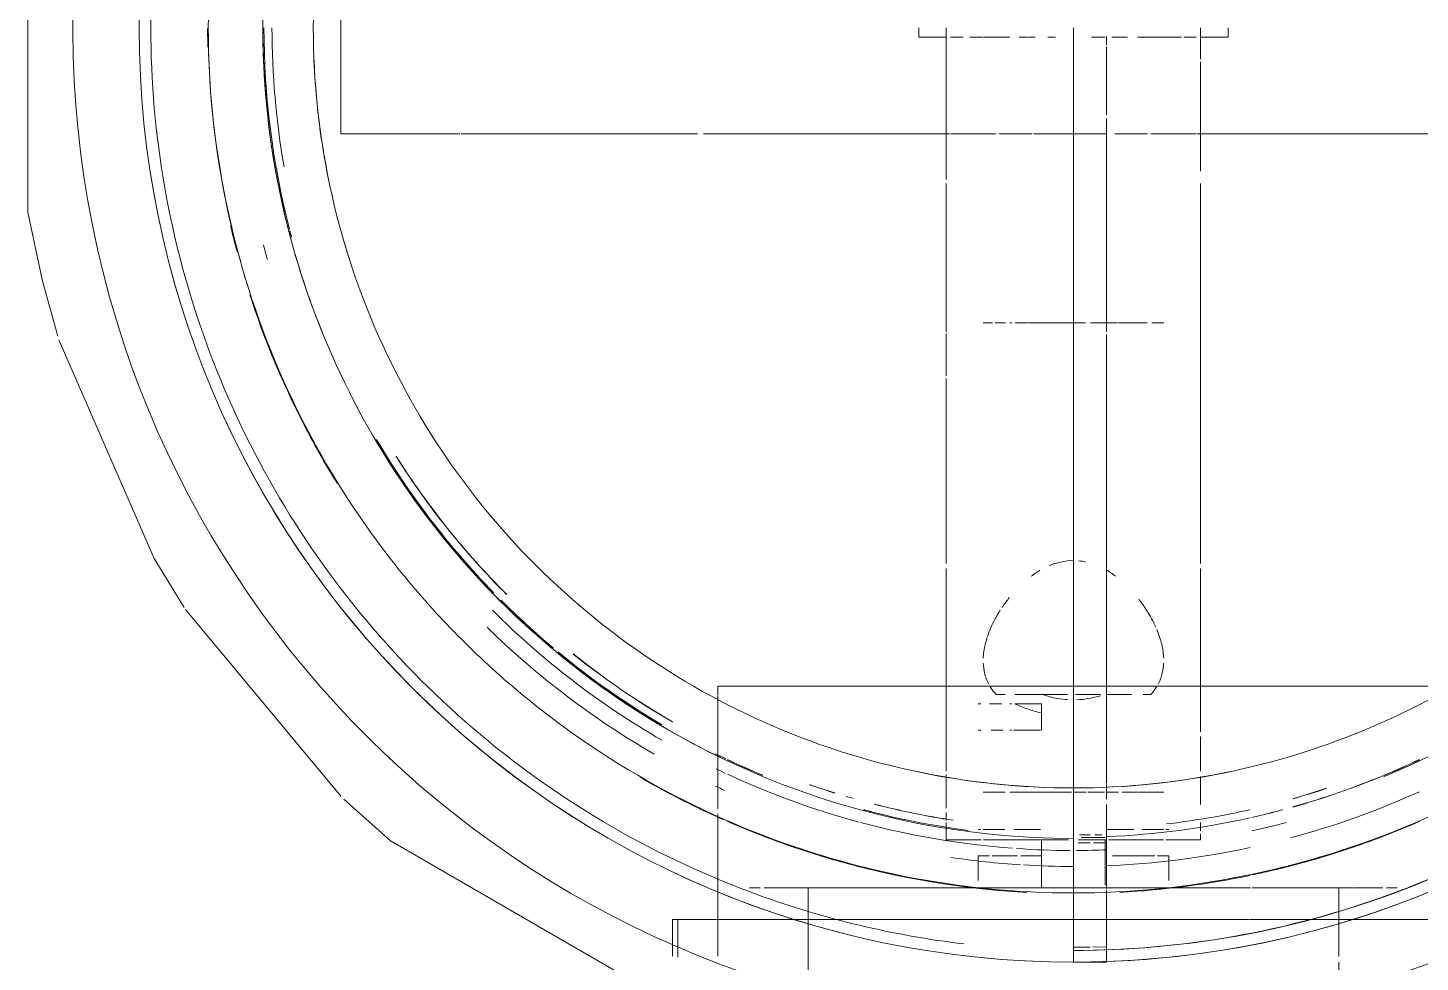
# Model space of a CAD drawing. Header units: metres. Extents: x 147 to 427, y -16 to 162.
# Drawn here: x 149.4442 to 149.5754, y 96.014 to 96.1019 of the extents above; entities that cross this region are included whole.
import ezdxf

# ---------------------------------------------------------------- set-up
doc = ezdxf.new("R2010")
doc.units = ezdxf.units.M
doc.layers.add('P-PIPE', color=7, linetype='Continuous', lineweight=5)
doc.layers.add('P-SANR-FIXT', color=7, linetype='Continuous', lineweight=5)

# ---------------------------------------------------------------- blocks, each defined once
blk = doc.blocks.new('Bomba Jacuzzi1 - 15B-T 1_1_2CV TRIF_220_380V _1 1_2CV_-V8-RESERVATÓRIOS TÉRREO')
at = {"layer": 'P-SANR-FIXT', "color": 254, "lineweight": 15, "true_color": 0xd3d3d3}
for p, q in [((-0.01737, 0.09848), (-0.02371, 0.09714)), ((-0.02374, 0.09713), (-0.02904, 0.09566)), ((-0.0294, 0.09555), (-0.05, 0.0866)), ((-0.05, 0.0866), (-0.05461, 0.08376)), ((-0.0548, 0.08363), (-0.07239, 0.06897)), ((-0.07264, 0.06871), (-0.0766, 0.06428)), ((-0.07661, 0.06427), (-0.09397, 0.0342)), ((-0.084, 0.03725), (-0.08753, 0.03725)), ((-0.084, 0.03775), (-0.08743, 0.03775)), ((-0.084, 0.01653), (-0.084, 0.03775)), ((-0.07947, 0.0335), (-0.084, 0.0335)), ((-0.088, 0), (-0.088, -0.00311)), ((-0.08635, -0.00311), (-0.088, -0.00311)), ((-0.088, -0.00311), (-0.088, -0.00311)), ((-0.084, -0.03775), (-0.084, -0.01668))]:
    blk.add_line(p, q, dxfattribs=at)
at = {"layer": 'P-SANR-FIXT', "color": 9, "lineweight": 15, "true_color": 0xc0c0c0}
blk.add_line((0.01736, 0.09848), (-0.01736, 0.09848), dxfattribs=at)
at = {"layer": 'P-SANR-FIXT', "color": 7, "lineweight": 15, "true_color": 0xefefef}
for p, q in [((0.01787, 0.069), (-0.01, 0.069)), ((-0.01, 0.06818), (-0.01, 0.05781)), ((-0.01, 0.05767), (-0.01, 0.05662)), ((-0.084, 0.03646), (-0.084, 0.03755)), ((-0.084, 0.0337), (-0.084, 0.03612)), ((-0.062, 0.02901), (-0.062, 0.0335)), ((-0.084, 0.03201), (-0.084, 0.03121)), ((-0.062, 0.02369), (-0.062, 0.02901)), ((-0.062, 0), (-0.062, 0.02369)), ((-0.084, 0.01644), (-0.084, 0.00982)), ((-0.084, 0.00968), (-0.084, 0)), ((-0.078, 0.00898), (-0.08031, 0.00898)), ((-0.078, 0.00898), (-0.078, 0.00871)), ((-0.078, 0.00868), (-0.078, 0.00792)), ((-0.081, 0.003), (-0.0786, 0.003)), ((-0.0869, 0), (-0.00001, 0)), ((-0.084, 0), (-0.084, -0.00314)), ((-0.084, -0.00314), (-0.084, 0)), ((-0.081, 0), (-0.081, -0.00311)), ((-0.081, 0), (-0.081, -0.00314)), ((-0.01, 0), (-0.01, -0.00319)), ((-0.08717, -0.00311), (-0.08657, -0.00311)), ((-0.084, -0.00311), (-0.08118, -0.00311)), ((-0.084, -0.00314), (-0.084, -0.00968)), ((-0.062, -0.00867), (-0.062, -0.00314)), ((-0.08031, -0.00898), (-0.078, -0.00898)), ((-0.078, -0.00792), (-0.078, -0.00868)), ((-0.078, -0.00871), (-0.078, -0.00898)), ((-0.078, -0.00871), (-0.078, -0.00898)), ((-0.062, -0.01675), (-0.062, -0.00867)), ((-0.084, -0.00982), (-0.084, -0.01644)), ((-0.062, -0.02369), (-0.062, -0.01675)), ((-0.062, -0.02901), (-0.062, -0.02369)), ((-0.062, -0.03236), (-0.062, -0.02901)), ((-0.084, -0.03121), (-0.084, -0.03201)), ((-0.062, -0.0335), (-0.062, -0.03236))]:
    blk.add_line(p, q, dxfattribs=at)
at = {"layer": 'P-SANR-FIXT', "color": 7, "lineweight": 15, "true_color": 0xf6f6f6}
for p, q in [((-0.01, 0.069), (-0.01, 0.06767)), ((-0.084, 0.03116), (-0.084, 0.032)), ((-0.084, 0.03071), (-0.084, 0.02988)), ((-0.084, 0.02988), (-0.084, 0.03071)), ((-0.084, 0.02926), (-0.084, 0.02698)), ((-0.084, 0.02698), (-0.084, 0.02926)), ((-0.084, 0.02634), (-0.084, 0.02507)), ((-0.084, 0.02507), (-0.084, 0.02634)), ((-0.0765, 0.01198), (-0.0765, 0.0087)), ((-0.07485, 0.01198), (-0.07591, 0.01198)), ((-0.0765, 0.00871), (-0.0765, 0.00898)), ((-0.0765, 0.00847), (-0.0765, 0.00758)), ((-0.078, 0.00767), (-0.078, 0.00664)), ((-0.078, 0.00664), (-0.078, 0.00527)), ((-0.0765, 0.00756), (-0.0765, 0.00048)), ((-0.078, 0.00497), (-0.078, 0.003)), ((-0.081, 0.003), (-0.0786, 0.003)), ((-0.078, 0.003), (-0.0771, 0.003)), ((-0.0765, 0.003), (-0.0771, 0.003)), ((-0.08659, 0), (-0.08658, -0.00156)), ((-0.08635, -0.00311), (-0.084, -0.00311)), ((-0.0786, -0.003), (-0.078, -0.003)), ((-0.07859, -0.00311), (-0.07708, -0.00311)), ((-0.078, -0.003), (-0.0771, -0.003)), ((-0.078, -0.00368), (-0.078, -0.00497)), ((-0.0765, -0.00332), (-0.0765, -0.00599)), ((-0.078, -0.00497), (-0.078, -0.00664)), ((-0.0765, -0.00599), (-0.0765, -0.00758)), ((-0.078, -0.00664), (-0.078, -0.00767)), ((-0.0765, -0.00758), (-0.0765, -0.00847)), ((-0.0765, -0.0087), (-0.0765, -0.01038)), ((-0.0765, -0.00898), (-0.0765, -0.00871)), ((-0.0765, -0.00898), (-0.0765, -0.00871)), ((-0.0765, -0.01038), (-0.0765, -0.01157)), ((-0.0765, -0.01157), (-0.0765, -0.01198)), ((-0.07564, -0.01198), (-0.07485, -0.01198)), ((-0.084, -0.02507), (-0.084, -0.02634)), ((-0.084, -0.02634), (-0.084, -0.02507)), ((-0.084, -0.02698), (-0.084, -0.02926)), ((-0.084, -0.02926), (-0.084, -0.02698)), ((-0.084, -0.02988), (-0.084, -0.03071)), ((-0.084, -0.03071), (-0.084, -0.02988)), ((-0.084, -0.032), (-0.084, -0.03116))]:
    blk.add_line(p, q, dxfattribs=at)
at = {"layer": 'P-SANR-FIXT', "color": 7, "lineweight": 15, "true_color": 0xf3f3f3}
for p, q in [((-0.01, 0.069), (-0.01, 0.06818)), ((-0.084, 0.03194), (-0.084, 0.03113)), ((-0.084, 0.03113), (-0.084, 0.03194)), ((-0.084, 0.03076), (-0.084, 0.02978)), ((-0.084, 0.02901), (-0.084, 0.02711)), ((-0.084, 0.02657), (-0.084, 0.02512)), ((-0.07591, 0.01198), (-0.0765, 0.01198)), ((-0.0765, 0.01198), (-0.0765, 0.01038)), ((-0.0765, 0.01038), (-0.0765, 0.0087)), ((-0.078, 0.00868), (-0.078, 0.00792)), ((-0.0765, 0.00847), (-0.0765, 0.00758)), ((-0.078, 0.00767), (-0.078, 0.00527)), ((-0.078, 0.00497), (-0.078, 0.003)), ((-0.0786, 0.003), (-0.078, 0.003)), ((-0.0771, 0.003), (-0.078, 0.003)), ((-0.084, 0), (-0.084, -0.00314)), ((-0.062, -0.00314), (-0.062, 0)), ((-0.08658, -0.00178), (-0.08657, -0.00311)), ((-0.08075, -0.003), (-0.0786, -0.003)), ((-0.08072, -0.00311), (-0.07859, -0.00311)), ((-0.078, -0.00368), (-0.078, -0.00767)), ((-0.0765, -0.00758), (-0.0765, -0.00847)), ((-0.078, -0.00792), (-0.078, -0.00868)), ((-0.0765, -0.0087), (-0.0765, -0.01038)), ((-0.0765, -0.01038), (-0.0765, -0.01198)), ((-0.0765, -0.01198), (-0.07591, -0.01198)), ((-0.084, -0.02512), (-0.084, -0.02657)), ((-0.084, -0.02711), (-0.084, -0.02901)), ((-0.084, -0.02978), (-0.084, -0.03076)), ((-0.084, -0.03113), (-0.084, -0.03194)), ((-0.084, -0.03194), (-0.084, -0.03113))]:
    blk.add_line(p, q, dxfattribs=at)
at = {"layer": 'P-SANR-FIXT', "color": 7, "lineweight": 15, "true_color": 0xf8f8f8}
for p, q in [((-0.01, 0.06745), (-0.01, 0.05781)), ((-0.01, 0.05737), (-0.01, 0.05549)), ((-0.084, 0.02988), (-0.084, 0.03074)), ((-0.084, 0.02693), (-0.084, 0.02925)), ((-0.084, 0.0251), (-0.084, 0.02638)), ((-0.0755, 0.00898), (-0.0755, 0.00871)), ((-0.0755, 0.00898), (-0.0755, 0.00871)), ((-0.0755, 0.0085), (-0.0755, 0.00825)), ((-0.0755, 0.0085), (-0.0755, 0.00825)), ((-0.0755, 0.00825), (-0.0755, 0.00752)), ((-0.0755, 0.00825), (-0.0755, 0.00647)), ((-0.0755, 0.00792), (-0.0755, 0.00664)), ((-0.0765, 0.00756), (-0.0765, 0.00669)), ((-0.0765, 0.00539), (-0.0765, 0.00755)), ((-0.0765, 0.00539), (-0.0765, 0.00755)), ((-0.0755, 0.00752), (-0.0755, 0.00647)), ((-0.0765, 0.00311), (-0.0765, 0.00497)), ((-0.0765, 0.00311), (-0.0765, 0.00497)), ((-0.0786, 0.003), (-0.078, 0.003)), ((-0.0771, 0.003), (-0.0765, 0.003)), ((-0.0765, 0.003), (-0.0765, 0.00048)), ((-0.08149, 0), (-0.084, 0)), ((-0.0765, -0.00048), (-0.0765, -0.0031)), ((-0.0786, -0.003), (-0.08075, -0.003)), ((-0.0771, -0.003), (-0.078, -0.003)), ((-0.0771, -0.003), (-0.0765, -0.003)), ((-0.0765, -0.00664), (-0.0765, -0.00332)), ((-0.0765, -0.00664), (-0.0765, -0.00332)), ((-0.0755, -0.00647), (-0.0755, -0.00752)), ((-0.0755, -0.00647), (-0.0755, -0.00752)), ((-0.0765, -0.00757), (-0.0765, -0.00664)), ((-0.0765, -0.00757), (-0.0765, -0.00664)), ((-0.0765, -0.00669), (-0.0765, -0.00758)), ((-0.0755, -0.00664), (-0.0755, -0.00792)), ((-0.0755, -0.00752), (-0.0755, -0.00825)), ((-0.0755, -0.00752), (-0.0755, -0.00825)), ((-0.0755, -0.00825), (-0.0755, -0.0085)), ((-0.0755, -0.00825), (-0.0755, -0.0085)), ((-0.0755, -0.00871), (-0.0755, -0.00898)), ((-0.084, -0.02638), (-0.084, -0.0251)), ((-0.084, -0.02925), (-0.084, -0.02693)), ((-0.084, -0.03074), (-0.084, -0.02988))]:
    blk.add_line(p, q, dxfattribs=at)
at = {"layer": 'P-SANR-FIXT', "color": 254, "lineweight": 15, "true_color": 0xe9e9e9}
for p, q in [((-0.01, 0.05662), (-0.01, 0.03542)), ((-0.084, 0.03725), (-0.084, 0.03676)), ((-0.084, 0.03676), (-0.084, 0.03725)), ((-0.084, 0.03598), (-0.084, 0.03376)), ((-0.084, 0.03376), (-0.084, 0.03598)), ((-0.01, 0.03483), (-0.01, 0.01161)), ((-0.084, 0.0335), (-0.08743, 0.0335)), ((-0.084, 0.0335), (-0.084, 0.03293)), ((-0.084, 0.03201), (-0.084, 0.02692)), ((-0.081, 0.0305), (-0.081, 0.0295)), ((-0.081, 0.0305), (-0.081, 0.0295)), ((-0.081, 0.02913), (-0.081, 0.02641)), ((-0.081, 0.02913), (-0.081, 0.02641)), ((-0.084, 0.02657), (-0.084, 0.02369)), ((-0.081, 0.02636), (-0.081, 0.02157)), ((-0.081, 0.02636), (-0.081, 0.02517)), ((-0.084, 0.02361), (-0.084, 0.01902)), ((-0.081, 0.02157), (-0.081, 0.01525)), ((-0.084, 0.01876), (-0.084, 0.01675)), ((-0.084, 0.01652), (-0.084, 0.00978)), ((-0.084, 0.00978), (-0.084, 0.01652)), ((-0.081, 0.01473), (-0.081, 0.00501)), ((-0.01, 0.01152), (-0.01, 0.0073)), ((-0.084, 0.00976), (-0.084, 0.00964)), ((-0.084, 0), (-0.084, 0.00976)), ((-0.084, 0.00964), (-0.084, 0)), ((-0.01, 0.00699), (-0.01, 0.00389)), ((-0.081, 0.00376), (-0.081, 0)), ((-0.01, 0.00373), (-0.01, 0)), ((-0.088, 0), (-0.088, -0.00002)), ((-0.0869, 0), (-0.088, 0)), ((-0.084, -0.00314), (-0.084, 0)), ((-0.062, -0.00314), (-0.062, 0)), ((-0.084, -0.00314), (-0.084, -0.00964)), ((-0.084, -0.00964), (-0.084, -0.00314)), ((-0.081, -0.00314), (-0.081, -0.00376)), ((-0.01, -0.00389), (-0.01, -0.00699)), ((-0.081, -0.00501), (-0.081, -0.01473)), ((-0.01, -0.0073), (-0.01, -0.01152)), ((-0.084, -0.00978), (-0.084, -0.01652)), ((-0.084, -0.01652), (-0.084, -0.00978)), ((-0.01, -0.01161), (-0.01, -0.02641)), ((-0.081, -0.01525), (-0.081, -0.01668)), ((-0.084, -0.01659), (-0.084, -0.01675)), ((-0.084, -0.01675), (-0.084, -0.01876)), ((-0.081, -0.01686), (-0.081, -0.02157)), ((-0.084, -0.01902), (-0.084, -0.02361)), ((-0.081, -0.02157), (-0.081, -0.02636)), ((-0.084, -0.02369), (-0.084, -0.02657)), ((-0.081, -0.02517), (-0.081, -0.02636)), ((-0.084, -0.02692), (-0.084, -0.03201)), ((-0.081, -0.02641), (-0.081, -0.02913)), ((-0.081, -0.02641), (-0.081, -0.02913)), ((-0.01, -0.02641), (-0.01, -0.03483)), ((-0.081, -0.0295), (-0.081, -0.0305)), ((-0.081, -0.0295), (-0.081, -0.0305))]:
    blk.add_line(p, q, dxfattribs=at)
at = {"layer": 'P-SANR-FIXT', "color": 7, "lineweight": 15, "true_color": 0xfafafa}
for p, q in [((-0.01, 0.05549), (-0.01, 0.05256)), ((-0.01, 0.05233), (-0.01, 0.03833)), ((-0.01, 0.03817), (-0.01, 0.03542)), ((-0.01, 0.03483), (-0.01, 0.02249)), ((-0.01, 0.0222), (-0.01, 0.01354)), ((-0.07392, 0.01198), (-0.07467, 0.01198)), ((-0.05094, 0.01198), (-0.062, 0.01198)), ((-0.03305, 0.01198), (-0.05047, 0.01198)), ((-0.02879, 0.01198), (-0.03278, 0.01198)), ((-0.01466, 0.01198), (-0.02865, 0.01198)), ((-0.01, 0.01198), (-0.01428, 0.01198)), ((-0.01, 0.01303), (-0.01, 0.01176)), ((-0.0765, 0.00669), (-0.0765, 0.00539)), ((-0.0755, 0.00757), (-0.0755, 0.00664)), ((-0.0765, 0.00501), (-0.0765, 0.0031)), ((-0.0765, 0.00102), (-0.0765, 0.003)), ((-0.0765, 0.00102), (-0.0765, 0.003)), ((-0.07899, 0), (-0.081, 0)), ((-0.07678, -0.00043), (-0.07678, -0.00158)), ((-0.0765, -0.00048), (-0.0765, -0.003)), ((-0.07678, -0.0019), (-0.07677, -0.003)), ((-0.078, -0.003), (-0.0786, -0.003)), ((-0.0765, -0.003), (-0.0771, -0.003)), ((-0.0765, -0.00332), (-0.0765, -0.00669)), ((-0.0755, -0.00664), (-0.0755, -0.00757)), ((-0.01, -0.01176), (-0.01, -0.01303)), ((-0.062, -0.01198), (-0.05094, -0.01198)), ((-0.05047, -0.01198), (-0.01466, -0.01198)), ((-0.01352, -0.01198), (-0.01, -0.01198)), ((-0.01, -0.01354), (-0.01, -0.0222)), ((-0.01, -0.02249), (-0.01, -0.02641)), ((-0.01, -0.02641), (-0.01, -0.03122)), ((-0.01, -0.03131), (-0.01, -0.03483))]:
    blk.add_line(p, q, dxfattribs=at)
at = {"layer": 'P-SANR-FIXT', "color": 254, "lineweight": 15, "true_color": 0xe0e0e0}
for p, q in [((-0.084, 0.03725), (-0.084, 0.03676)), ((-0.084, 0.03676), (-0.084, 0.03725)), ((-0.084, 0.03598), (-0.084, 0.03281)), ((-0.084, 0.03281), (-0.084, 0.03598)), ((-0.07405, 0.0335), (-0.07947, 0.0335)), ((-0.06296, 0.0335), (-0.07357, 0.0335)), ((-0.062, 0.0335), (-0.06288, 0.0335)), ((-0.062, 0), (-0.062, 0.0335)), ((-0.084, 0.03194), (-0.084, 0.02675)), ((-0.084, 0.02675), (-0.084, 0.03194)), ((-0.084, 0.02634), (-0.084, 0.0189)), ((-0.084, 0.0189), (-0.084, 0.02634)), ((-0.084, 0.01652), (-0.084, 0.01862)), ((-0.084, 0.01862), (-0.084, 0.01652)), ((-0.084, 0), (-0.084, 0.01653)), ((-0.081, 0.00501), (-0.081, 0.00376)), ((-0.088, 0), (-0.088, 0.00004)), ((-0.088, 0.00002), (-0.088, 0)), ((-0.088, 0), (-0.0869, 0)), ((-0.088, 0), (-0.088, 0)), ((-0.088, -0.00004), (-0.088, 0)), ((-0.088, -0.00311), (-0.08717, -0.00311)), ((-0.08118, -0.00311), (-0.08635, -0.00311)), ((-0.084, -0.01653), (-0.084, -0.00314)), ((-0.07316, -0.00311), (-0.08108, -0.00311)), ((-0.081, -0.00376), (-0.081, -0.00501)), ((-0.07127, -0.00311), (-0.07265, -0.00311)), ((-0.02888, -0.00311), (-0.07119, -0.00311)), ((-0.062, -0.0335), (-0.062, -0.00314)), ((-0.00854, -0.00311), (-0.02865, -0.00311)), ((-0.0018, -0.00311), (-0.00821, -0.00311)), ((-0.00078, -0.00311), (-0.00164, -0.00311)), ((-0.084, -0.01667), (-0.084, -0.01863)), ((-0.084, -0.01863), (-0.084, -0.01667)), ((-0.084, -0.0189), (-0.084, -0.02634)), ((-0.084, -0.02634), (-0.084, -0.0189)), ((-0.084, -0.02675), (-0.084, -0.03194)), ((-0.084, -0.03194), (-0.084, -0.02675))]:
    blk.add_line(p, q, dxfattribs=at)
at = {"layer": 'P-SANR-FIXT', "color": 7, "lineweight": 15, "true_color": 0xfbfbfb}
for p, q in [((-0.00001, 0.01457), (-0.0009, 0.01457)), ((-0.0009, 0.01457), (-0.0009, 0.01198)), ((-0.07034, 0.01198), (-0.0735, 0.01198)), ((-0.062, 0.01198), (-0.07002, 0.01198)), ((-0.00001, 0.01198), (-0.01, 0.01198)), ((-0.01, 0.0115), (-0.01, 0.0073)), ((-0.0278, 0.0085), (-0.0278, 0.00821)), ((-0.0278, 0.0085), (-0.0278, 0.00762)), ((-0.0278, 0.00821), (-0.0278, 0.00762)), ((-0.0278, 0.00736), (-0.0278, 0.00641)), ((-0.0278, 0.00736), (-0.0278, 0.00641)), ((-0.01, 0.00699), (-0.01, 0.00389)), ((-0.0755, 0.00563), (-0.0755, 0.00482)), ((-0.0755, 0.00563), (-0.0755, 0.00482)), ((-0.0755, 0.00563), (-0.0755, 0.00311)), ((-0.0278, 0.0058), (-0.0278, 0.006)), ((-0.0278, 0.0058), (-0.0278, 0.006)), ((-0.0278, 0.00548), (-0.0278, 0.00425)), ((-0.0755, 0.00482), (-0.0755, 0.00311)), ((-0.0755, 0.00482), (-0.0755, 0.00311)), ((-0.0278, 0.00424), (-0.0278, 0.0052)), ((-0.0278, 0.00424), (-0.0278, 0.0052)), ((-0.0278, 0.00416), (-0.0278, 0.0022)), ((-0.0278, 0.00311), (-0.0278, 0.00416)), ((-0.0278, 0.00311), (-0.0278, 0.00416)), ((-0.0765, 0.00102), (-0.0765, 0.003)), ((-0.0765, 0.003), (-0.0765, 0.00103)), ((-0.0278, 0.00199), (-0.0278, 0.003)), ((-0.0278, 0.00199), (-0.0278, 0.003)), ((-0.01, 0.00373), (-0.01, 0)), ((-0.0278, 0.00198), (-0.0278, 0)), ((-0.0278, 0), (-0.0278, 0.00133)), ((-0.07749, 0), (-0.07899, 0)), ((-0.0765, -0.003), (-0.0765, -0.00102)), ((-0.0765, -0.003), (-0.0765, -0.00102)), ((-0.07626, -0.00151), (-0.07625, -0.00074)), ((-0.07627, -0.003), (-0.07626, -0.00158)), ((-0.0755, -0.00312), (-0.0755, -0.00482)), ((-0.0755, -0.00312), (-0.0755, -0.00482)), ((-0.0755, -0.00312), (-0.0755, -0.0057)), ((-0.0278, -0.00416), (-0.0278, -0.00312)), ((-0.0278, -0.00416), (-0.0278, -0.00312)), ((-0.0278, -0.00314), (-0.0278, -0.00416)), ((-0.01, -0.00389), (-0.01, -0.00699)), ((-0.0755, -0.00482), (-0.0755, -0.0057)), ((-0.0755, -0.00482), (-0.0755, -0.0057)), ((-0.0278, -0.0052), (-0.0278, -0.00424)), ((-0.0278, -0.0058), (-0.0278, -0.00424)), ((-0.0278, -0.00425), (-0.0278, -0.00599)), ((-0.0278, -0.006), (-0.0278, -0.0052)), ((-0.0278, -0.006), (-0.0278, -0.0058)), ((-0.0278, -0.00601), (-0.0278, -0.00695)), ((-0.0278, -0.00601), (-0.0278, -0.00695)), ((-0.0278, -0.00739), (-0.0278, -0.00821)), ((-0.0278, -0.00739), (-0.0278, -0.0085)), ((-0.01, -0.0073), (-0.01, -0.01152)), ((-0.0278, -0.00821), (-0.0278, -0.0085)), ((-0.07316, -0.01198), (-0.07053, -0.01198)), ((-0.07002, -0.01198), (-0.06675, -0.01198)), ((-0.0663, -0.01198), (-0.062, -0.01198)), ((-0.01, -0.01198), (-0.00321, -0.01198)), ((-0.00296, -0.01198), (-0.00001, -0.01198)), ((-0.0009, -0.01198), (-0.0009, -0.01457)), ((-0.0009, -0.01457), (-0.00001, -0.01457))]:
    blk.add_line(p, q, dxfattribs=at)
at = {"layer": 'P-SANR-FIXT', "color": 7, "lineweight": 15, "true_color": 0xfcfcfc}
for p, q in [((-0.0009, 0.01198), (-0.0009, 0.01457)), ((-0.0009, 0.01457), (-0.00001, 0.01457)), ((-0.0009, 0.01157), (-0.0009, 0.01039)), ((-0.0009, 0.01039), (-0.0009, 0.01157)), ((-0.0009, 0.00976), (-0.0009, 0.00849)), ((-0.0009, 0.00849), (-0.0009, 0.00976)), ((-0.072, 0.0085), (-0.072, 0.00736)), ((-0.072, 0.0085), (-0.072, 0.00821)), ((-0.072, 0.00821), (-0.072, 0.00736)), ((-0.06616, 0.00871), (-0.06616, 0.00898)), ((-0.06616, 0.00871), (-0.06616, 0.00898)), ((-0.06366, 0.00898), (-0.06366, 0.00871)), ((-0.06366, 0.00898), (-0.06366, 0.00871)), ((-0.06366, 0.00792), (-0.06366, 0.00673)), ((-0.06366, 0.00792), (-0.06366, 0.00673)), ((-0.0009, 0.00844), (-0.0009, 0.006)), ((-0.0009, 0.006), (-0.0009, 0.00844)), ((-0.072, 0.00736), (-0.072, 0.00643)), ((-0.072, 0.00736), (-0.072, 0.00643)), ((-0.06616, 0.00664), (-0.06616, 0.00775)), ((-0.06616, 0.00664), (-0.06616, 0.00775)), ((-0.0628, 0.00649), (-0.0628, 0.00729)), ((-0.0755, 0.00563), (-0.0755, 0.00497)), ((-0.072, 0.00311), (-0.072, 0.006)), ((-0.072, 0.0058), (-0.072, 0.006)), ((-0.072, 0.00584), (-0.072, 0.00425)), ((-0.072, 0.00582), (-0.072, 0.00425)), ((-0.072, 0.00311), (-0.072, 0.0058)), ((-0.06616, 0.0058), (-0.06616, 0.006)), ((-0.06616, 0.0058), (-0.06616, 0.006)), ((-0.06616, 0.00311), (-0.06616, 0.00564)), ((-0.06366, 0.006), (-0.06366, 0.0058)), ((-0.06366, 0.006), (-0.06366, 0.0058)), ((-0.06366, 0.00551), (-0.06366, 0.0031)), ((-0.0628, 0.00314), (-0.0628, 0.00551)), ((-0.0755, 0.00483), (-0.0755, 0.00311)), ((-0.072, 0.00425), (-0.072, 0.0022)), ((-0.072, 0.00424), (-0.072, 0.00313)), ((-0.06616, 0.00424), (-0.06616, 0.0052)), ((-0.06616, 0.00424), (-0.06616, 0.0052)), ((-0.06616, 0.00311), (-0.06616, 0.00497)), ((-0.06616, 0.00311), (-0.06616, 0.00424)), ((-0.06616, 0.00311), (-0.06616, 0.00424)), ((-0.06366, 0.0052), (-0.06366, 0.00311)), ((-0.06366, 0.0052), (-0.06366, 0.00424)), ((-0.06366, 0.00497), (-0.06366, 0.00311)), ((-0.06366, 0.00497), (-0.06366, 0.00311)), ((-0.06366, 0.00424), (-0.06366, 0.00311)), ((-0.0278, 0.00416), (-0.0278, 0.00357)), ((-0.0009, 0.0051), (-0.0009, 0.00426)), ((-0.0009, 0.00426), (-0.0009, 0.0051)), ((-0.0009, 0.0042), (-0.0009, 0.00361)), ((-0.0009, 0.00361), (-0.0009, 0.0042)), ((-0.072, 0.00303), (-0.072, 0.0022)), ((-0.072, 0.00155), (-0.072, 0.003)), ((-0.072, 0.00155), (-0.072, 0.003)), ((-0.06366, 0.003), (-0.06616, 0.003)), ((-0.06616, 0.003), (-0.06366, 0.003)), ((-0.06616, 0.003), (-0.06366, 0.003)), ((-0.06366, 0.003), (-0.06616, 0.003)), ((-0.06366, 0.003), (-0.06453, 0.003)), ((-0.0628, 0.00056), (-0.0628, 0.00313)), ((-0.0628, 0.00287), (-0.0628, 0.00056)), ((-0.0278, 0.00303), (-0.0278, 0.0022)), ((-0.072, 0.0022), (-0.072, 0.00018)), ((-0.072, 0.0022), (-0.072, 0.00156)), ((-0.072, 0.00136), (-0.072, 0.00018)), ((-0.072, 0.00018), (-0.072, 0.00135)), ((-0.072, 0.00018), (-0.072, 0.00135)), ((-0.0278, 0.00132), (-0.0278, 0)), ((-0.0278, -0.00113), (-0.0278, 0.00131)), ((-0.0009, 0.00169), (-0.0009, 0.0024)), ((-0.0009, 0.0017), (-0.0009, 0.0024)), ((-0.084, 0), (-0.08659, 0)), ((-0.07678, 0), (-0.07749, 0)), ((-0.076, 0), (-0.07625, 0)), ((-0.07375, 0), (-0.07549, 0)), ((-0.07549, 0), (-0.07375, 0)), ((-0.07375, 0), (-0.07549, 0)), ((-0.072, 0), (-0.07316, 0)), ((-0.07316, 0), (-0.072, 0)), ((-0.072, 0), (-0.07316, 0)), ((-0.072, 0), (-0.072, -0.00119)), ((-0.072, -0.00108), (-0.072, 0)), ((-0.072, 0), (-0.072, -0.00109)), ((-0.072, -0.00108), (-0.072, 0)), ((-0.062, 0), (-0.0716, 0)), ((-0.0716, 0), (-0.062, 0)), ((-0.062, 0), (-0.0716, 0)), ((-0.0585, 0), (-0.062, 0)), ((-0.062, 0), (-0.0585, 0)), ((-0.0585, 0), (-0.062, 0)), ((-0.05016, 0), (-0.05832, 0)), ((-0.05832, 0), (-0.01, 0)), ((-0.01, 0), (-0.05832, 0)), ((-0.01, 0), (-0.05016, 0)), ((-0.00001, 0), (-0.01, 0)), ((-0.01, 0), (-0.00001, 0)), ((-0.00001, 0), (-0.01, 0)), ((-0.01, 0), (-0.01, -0.00319)), ((-0.0765, -0.003), (-0.0765, -0.00102)), ((-0.0765, -0.00103), (-0.0765, -0.003)), ((-0.076, -0.00058), (-0.076, -0.00158)), ((-0.072, 0), (-0.072, -0.0012)), ((-0.072, 0), (-0.072, -0.00109)), ((-0.072, -0.00119), (-0.072, 0)), ((-0.072, -0.00119), (-0.072, 0)), ((-0.0628, -0.00217), (-0.0628, -0.00018)), ((-0.0628, -0.00018), (-0.0628, -0.00256)), ((-0.0278, 0), (-0.0278, -0.00114)), ((-0.0278, 0), (-0.0278, -0.00067)), ((-0.0278, -0.00113), (-0.0278, 0)), ((-0.076, -0.00201), (-0.076, -0.00266)), ((-0.072, -0.00213), (-0.072, -0.00135)), ((-0.072, -0.00136), (-0.072, -0.0022)), ((-0.072, -0.00292), (-0.072, -0.00155)), ((-0.072, -0.00292), (-0.072, -0.00155)), ((-0.072, -0.00158), (-0.072, -0.00292)), ((-0.072, -0.00293), (-0.072, -0.00229)), ((-0.072, -0.00229), (-0.072, -0.00292)), ((-0.072, -0.00293), (-0.072, -0.00229)), ((-0.072, -0.00229), (-0.072, -0.00294)), ((-0.072, -0.00229), (-0.072, -0.00294)), ((-0.0278, -0.00161), (-0.0278, -0.00313)), ((-0.0278, -0.003), (-0.0278, -0.00161)), ((-0.0278, -0.003), (-0.0278, -0.00161)), ((-0.0009, -0.0024), (-0.0009, -0.0017)), ((-0.0009, -0.0024), (-0.0009, -0.003)), ((-0.0009, -0.003), (-0.0009, -0.0024)), ((-0.07627, -0.00311), (-0.076, -0.00311)), ((-0.0755, -0.00312), (-0.0755, -0.00483)), ((-0.07485, -0.00311), (-0.07421, -0.00311)), ((-0.07485, -0.00311), (-0.07421, -0.00311)), ((-0.07421, -0.00311), (-0.07485, -0.00311)), ((-0.07265, -0.00311), (-0.07127, -0.00311)), ((-0.07265, -0.00311), (-0.072, -0.00311)), ((-0.072, -0.00311), (-0.07265, -0.00311)), ((-0.072, -0.00311), (-0.07127, -0.00311)), ((-0.07127, -0.00311), (-0.072, -0.00311)), ((-0.072, -0.00424), (-0.072, -0.00312)), ((-0.072, -0.00424), (-0.072, -0.00312)), ((-0.072, -0.00314), (-0.072, -0.00425)), ((-0.072, -0.00314), (-0.072, -0.00424)), ((-0.07119, -0.00311), (-0.062, -0.00311)), ((-0.07119, -0.00311), (-0.062, -0.00311)), ((-0.062, -0.00311), (-0.07119, -0.00311)), ((-0.0628, -0.00551), (-0.0628, -0.00314)), ((-0.062, -0.00311), (-0.05116, -0.00311)), ((-0.062, -0.00311), (-0.02888, -0.00311)), ((-0.02888, -0.00311), (-0.062, -0.00311)), ((-0.05116, -0.00311), (-0.02888, -0.00311)), ((-0.02865, -0.00311), (-0.01, -0.00311)), ((-0.02865, -0.00311), (-0.01, -0.00311)), ((-0.01, -0.00311), (-0.02865, -0.00311)), ((-0.0278, -0.00351), (-0.0278, -0.00416)), ((-0.01, -0.00311), (-0.00854, -0.00311)), ((-0.01, -0.00311), (-0.00854, -0.00311)), ((-0.00854, -0.00311), (-0.01, -0.00311)), ((-0.00821, -0.00311), (-0.00277, -0.00311)), ((-0.00821, -0.00311), (-0.0018, -0.00311)), ((-0.0018, -0.00311), (-0.00821, -0.00311)), ((-0.00246, -0.00311), (-0.0018, -0.00311)), ((-0.00164, -0.00311), (-0.0009, -0.00311)), ((-0.00164, -0.00311), (-0.00083, -0.00311)), ((-0.00083, -0.00311), (-0.00164, -0.00311)), ((-0.0009, -0.00361), (-0.0009, -0.00424)), ((-0.0009, -0.00424), (-0.0009, -0.00361)), ((-0.0755, -0.00497), (-0.0755, -0.0057)), ((-0.072, -0.00458), (-0.072, -0.00584)), ((-0.072, -0.00458), (-0.072, -0.00582)), ((-0.072, -0.0058), (-0.072, -0.00459)), ((-0.072, -0.0052), (-0.072, -0.00459)), ((-0.072, -0.0058), (-0.072, -0.0052)), ((-0.0278, -0.00464), (-0.0278, -0.00524)), ((-0.0009, -0.00427), (-0.0009, -0.0051)), ((-0.0009, -0.0051), (-0.0009, -0.00427)), ((-0.072, -0.006), (-0.072, -0.0058)), ((-0.072, -0.006), (-0.072, -0.0058)), ((-0.072, -0.00606), (-0.072, -0.00736)), ((-0.072, -0.00606), (-0.072, -0.00736)), ((-0.0009, -0.00602), (-0.0009, -0.00847)), ((-0.0009, -0.00847), (-0.0009, -0.00602)), ((-0.072, -0.00736), (-0.072, -0.00821)), ((-0.072, -0.00736), (-0.072, -0.00821)), ((-0.0628, -0.00729), (-0.0628, -0.00661)), ((-0.072, -0.00821), (-0.072, -0.0085)), ((-0.072, -0.00821), (-0.072, -0.0085)), ((-0.0009, -0.00849), (-0.0009, -0.01017)), ((-0.0009, -0.01017), (-0.0009, -0.00849)), ((-0.0009, -0.01039), (-0.0009, -0.01157)), ((-0.0009, -0.01157), (-0.0009, -0.01039)), ((-0.0009, -0.01457), (-0.0009, -0.01198)), ((-0.00001, -0.01457), (-0.0009, -0.01457))]:
    blk.add_line(p, q, dxfattribs=at)
at = {"layer": 'P-SANR-FIXT', "color": 254, "lineweight": 15, "true_color": 0xe0e0e0}
for radius, start, end in [(0.0869, 80, 100), (0.0869, 100, 120), (0.08155, 90.0507, 91.2888), (0.08155, 103.2316, 105), (0.08155, 107.9381, 117.0616), (0.07635, 90, 112.5), (0.07635, 60, 105), (0.0869, 120, 140), (0.07635, 105, 112.2372), (0.08155, 117.0616, 121.7677), (0.07635, 112.5, 135), (0.0869, 140, 160), (0.07635, 135, 180), (0.07635, 140.3573, 154.1932), (0.08155, 152.9382, 155.5483), (0.08155, 155.5483, 156.1448), (0.08155, 156.4188, 162.0617), (0.0869, 160, 173.1717), (0.08155, 166.7679, 176.9156), (0.0869, 180, 200), (0.08155, 183.0777, 191.7811), (0.08155, 191.9038, 193.2321), (0.08155, 197.9383, 203.5812), (0.0869, 200, 220), (0.07635, 202.5, 225)]:
    blk.add_arc((0, 0), radius, start, end, dxfattribs=at)
at = {"layer": 'P-SANR-FIXT', "color": 9, "lineweight": 15, "true_color": 0xc0c0c0}
blk.add_arc((0, 0), 0.08149, 90, 103.4899, dxfattribs=at)
at = {"layer": 'P-SANR-FIXT', "color": 254, "lineweight": 15, "true_color": 0xe9e9e9}
for radius, start, end in [(0.08155, 90.0507, 91.2888), (0.07899, 104.9955, 106.0517), (0.07635, 75, 105), (0.07635, 105, 112.2372), (0.08155, 117.0616, 120), (0.07635, 120, 140.0127), (0.07899, 135.631, 149.9979), (0.07635, 140.3573, 150), (0.08155, 150, 152.9382), (0.08155, 155.5483, 156.1448), (0.08155, 156.4188, 162.0617), (0.08155, 162.0617, 165), (0.08155, 165, 166.7679), (0.08155, 166.7679, 176.9156), (0.08155, 183.0777, 191.7811), (0.08155, 191.9038, 193.2321), (0.08155, 193.2321, 197.9383), (0.08155, 197.9383, 203.5812), (0.07635, 203.0837, 205.2619)]:
    blk.add_arc((0, 0), radius, start, end, dxfattribs=at)
at = {"layer": 'P-SANR-FIXT', "color": 254, "lineweight": 15, "true_color": 0xd3d3d3}
for radius, start, end in [(0.08149, 103.4899, 107.5089), (0.08155, 107.9381, 117.0616), (0.0716, 96.1682, 101.9916), (0.0716, 92.4112, 95.8802), (0.0716, 106.2947, 107.9361), (0.08155, 152.9382, 155.5483), (0.08149, 162.4909, 166.5096), (0.0716, 168.2036, 180), (0.0869, 180, 360), (0.0716, 180, 191.7964), (0.08149, 193.4904, 197.5091)]:
    blk.add_arc((0, 0), radius, start, end, dxfattribs=at)
at = {"layer": 'P-SANR-FIXT', "color": 7, "lineweight": 15, "true_color": 0xefefef}
for radius, start, end in [(0.07899, 104.9955, 106.0517), (0.07899, 135.631, 149.9979), (0.07749, 135.0651, 149.9749), (0.07899, 154.7363, 155.4138), (0.08155, 162.0617, 166.7679), (0.07899, 171.5914, 176.3768), (0.07899, 176.5763, 180), (0.07899, 182.2809, 192.158), (0.08155, 193.2321, 195), (0.07899, 195.001, 204.367), (0.08155, 195, 197.9383), (0.07635, 203.0837, 205.2619)]:
    blk.add_arc((0, 0), radius, start, end, dxfattribs=at)
at = {"layer": 'P-SANR-FIXT', "color": 7, "lineweight": 15, "true_color": 0xf6f6f6}
for radius, start, end in [(0.07624, 90, 104.4144), (0.07625, 104.5384, 105), (0.07625, 120.5856, 134.2711), (0.07625, 135, 140.0127), (0.07625, 140.4566, 149.4144), (0.07749, 154.2536, 154.9412), (0.07749, 155.1258, 164.8764), (0.07749, 165, 175.7464), (0.07749, 176.0397, 179.7784), (0.07749, 180.2216, 182.326), (0.07749, 192.5275, 195)]:
    blk.add_arc((0, 0), radius, start, end, dxfattribs=at)
at = {"layer": 'P-SANR-FIXT', "color": 7, "lineweight": 15, "true_color": 0xf8f8f8}
for radius, start, end in [(0.07624, 90, 104.4144), (0.07624, 104.5384, 105), (0.07624, 120.5856, 134.2711), (0.0755, 122.3229, 135), (0.07624, 135, 140.0127), (0.07624, 140.4566, 149.4144), (0.0755, 141.3766, 150), (0.07625, 153.7706, 154.5464), (0.07625, 154.7018, 157.4317), (0.07625, 165, 165.5856), (0.07625, 165.6362, 172.5296), (0.07749, 180.2216, 182.326), (0.07625, 182.3986, 192.6008), (0.07624, 192.7321, 194.3638), (0.07625, 194.4144, 195), (0.07624, 195.7289, 202.5296), (0.07624, 202.5683, 205.2982)]:
    blk.add_arc((0, 0), radius, start, end, dxfattribs=at)
at = {"layer": 'P-SANR-FIXT', "color": 7, "lineweight": 15, "true_color": 0xfafafa}
for radius, start, end in [(0.07549, 90, 99.9873), (0.07549, 122.3229, 135), (0.07549, 141.3766, 150), (0.07624, 153.7706, 154.5464), (0.07624, 154.7018, 157.4317), (0.0755, 160.7757, 162.6771), (0.0755, 163.5273, 164.043), (0.07624, 165, 165.5856), (0.07625, 165.6362, 172.5296), (0.0755, 165.5962, 171.3766), (0.07625, 182.3986, 192.6008), (0.0755, 186.6561, 192.726), (0.07625, 192.7321, 194.3638), (0.07625, 194.4144, 195), (0.07625, 195.7289, 202.5296), (0.07549, 195.9057, 198.4176), (0.07625, 202.5683, 205.2982)]:
    blk.add_arc((0, 0), radius, start, end, dxfattribs=at)
at = {"layer": 'P-SANR-FIXT', "color": 7, "lineweight": 15, "true_color": 0xf3f3f3}
for radius, start, end in [(0.07749, 135.0651, 149.9749), (0.07899, 154.7363, 155.4138), (0.07749, 154.2536, 154.9412), (0.07749, 155.1258, 164.8764), (0.07749, 165, 175.7464), (0.07899, 171.5914, 176.3768), (0.07749, 176.0397, 179.7784), (0.07899, 176.5763, 180), (0.07899, 182.2809, 192.158), (0.07749, 192.5275, 195), (0.07899, 195.001, 204.367)]:
    blk.add_arc((0, 0), radius, start, end, dxfattribs=at)
at = {"layer": 'P-SANR-FIXT', "color": 7, "lineweight": 15, "true_color": 0xfbfbfb}
for radius, start, end in [(0.07549, 160.7757, 162.6771), (0.07549, 163.5273, 164.043), (0.07549, 165.5962, 171.3766), (0.0755, 186.6561, 192.726), (0.0755, 195.9057, 198.4176)]:
    blk.add_arc((0, 0), radius, start, end, dxfattribs=at)
at = {"layer": 'P-SANR-FIXT', "color": 9, "lineweight": 15, "true_color": 0xc0c0c0}
for start_param, end_param in [(4.818039, 7.853982), (1.570796, 4.6128)]:
    blk.add_ellipse((-0.00001, 0), major_axis=(0, 0.09424), ratio=1, start_param=start_param, end_param=end_param, dxfattribs=at)
at = {"layer": 'P-SANR-FIXT', "color": 254, "lineweight": 15, "true_color": 0xd3d3d3}
for start_param, end_param in [(4.712389, 7.853577), (4.712389, 7.853779), (1.571201, 4.712389), (1.606865, 4.67632)]:
    blk.add_ellipse((0, 0), major_axis=(0, 0.088), ratio=1, start_param=start_param, end_param=end_param, dxfattribs=at)
at = {"layer": 'P-SANR-FIXT', "color": 254, "lineweight": 15, "true_color": 0xe0e0e0}
blk.add_ellipse((0, 0), major_axis=(0, 0.088), ratio=1, start_param=1.570999, end_param=1.606865, dxfattribs=at)
at = {"layer": 'P-SANR-FIXT', "color": 9, "lineweight": 15, "true_color": 0xc0c0c0}
for points, knots in [([(-0.08149, 0), (-0.08149, 0.00533), (-0.08044, 0.016), (-0.07577, 0.03139), (-0.06819, 0.04557), (-0.05799, 0.05799), (-0.04556, 0.06819), (-0.02666, 0.0783), (0, 0.08361), (0.032, 0.07725), (0.05912, 0.05912), (0.07725, 0.03199), (0.08149, 0.01066), (0.08149, 0)], [-1, -1, -1, -1, -0.9375, -0.875, -0.8125, -0.75, -0.6875, -0.625, -0.5, -0.375, -0.25, -0.125, 0, 0, 0, 0]), ([(0.0716, 0), (0.0716, 0.005), (0.07055, 0.01499), (0.06589, 0.02933), (0.05835, 0.04239), (0.04826, 0.0536), (0.03606, 0.06246), (0.02229, 0.06859), (0.00262, 0.07278), (-0.02278, 0.07012), (-0.04933, 0.05479), (-0.06735, 0.02999), (-0.0716, 0.01), (-0.0716, 0)], [-1, -1, -1, -1, -0.933333, -0.866667, -0.8, -0.733333, -0.666667, -0.6, -0.533333, -0.4, -0.266667, -0.133333, 0, 0, 0, 0]), ([(0.08149, 0), (0.08149, -0.00533), (0.08044, -0.016), (0.07577, -0.03138), (0.06819, -0.04556), (0.058, -0.05799), (0.04557, -0.06819), (0.02666, -0.0783), (0, -0.08361), (-0.032, -0.07725), (-0.05912, -0.05912), (-0.07725, -0.032), (-0.08149, -0.01067), (-0.08149, 0)], [-1, -1, -1, -1, -0.9375, -0.875, -0.8125, -0.75, -0.6875, -0.625, -0.5, -0.375, -0.25, -0.125, 0, 0, 0, 0]), ([(-0.0716, 0), (-0.0716, -0.005), (-0.07055, -0.015), (-0.06589, -0.02934), (-0.05835, -0.04239), (-0.04826, -0.0536), (-0.03606, -0.06246), (-0.02229, -0.06859), (-0.00262, -0.07278), (0.02278, -0.07012), (0.04933, -0.05479), (0.06735, -0.02998), (0.0716, -0.00999), (0.0716, 0)], [-1, -1, -1, -1, -0.933333, -0.866667, -0.8, -0.733333, -0.666667, -0.6, -0.533333, -0.4, -0.266667, -0.133333, 0, 0, 0, 0])]:
    blk.add_open_spline(points, degree=3, knots=knots, dxfattribs=at)
at = {"layer": 'P-SANR-FIXT', "color": 7, "lineweight": 15, "true_color": 0xfbfbfb}
for points, knots in [([(-0.05986, 0.00849), (-0.06017, 0.00848), (-0.06084, 0.00839), (-0.06148, 0.00816), (-0.06183, 0.00798)], [-0.9276326, -0.9276326, -0.9276326, -0.9276326, -0.6666667, -0.3333333, -0.3333333, -0.3333333, -0.3333333]), ([(-0.05486, 0.00689), (-0.05499, 0.00698), (-0.05526, 0.00714), (-0.0558, 0.00745), (-0.05674, 0.00791), (-0.058, 0.00834), (-0.05896, 0.00848), (-0.05939, 0.0085)], [-0.4285714, -0.4285714, -0.4285714, -0.4285714, -0.3928571, -0.3571429, -0.2857143, -0.1428571, -0.0205137, -0.0205137, -0.0205137, -0.0205137]), ([(-0.05367, 0.00604), (-0.0538, 0.00614), (-0.05406, 0.00634), (-0.05438, 0.00657), (-0.05456, 0.00669), (-0.0546, 0.00672)], [-0.53571429, -0.53571429, -0.53571429, -0.53571429, -0.5, -0.46428571, -0.45169645, -0.45169645, -0.45169645, -0.45169645]), ([(-0.05486, -0.00689), (-0.05473, -0.00681), (-0.05446, -0.00663), (-0.05411, -0.00638), (-0.05389, -0.00621), (-0.05381, -0.00615)], [-0.57142857, -0.57142857, -0.57142857, -0.57142857, -0.53571429, -0.5, -0.4768742, -0.4768742, -0.4768742, -0.4768742]), ([(-0.05647, -0.00776), (-0.0562, -0.00764), (-0.0558, -0.00745), (-0.05526, -0.00714), (-0.05499, -0.00698), (-0.05486, -0.00689)], [-0.7142857, -0.7142857, -0.7142857, -0.7142857, -0.6428571, -0.6071429, -0.5714286, -0.5714286, -0.5714286, -0.5714286])]:
    blk.add_open_spline(points, degree=3, knots=knots, dxfattribs=at)
at = {"layer": 'P-SANR-FIXT', "color": 7, "lineweight": 15, "true_color": 0xfcfcfc}
for points in [[(-0.06206, 0.00785), (-0.06232, 0.00769), (-0.06256, 0.00751), (-0.0628, 0.00729)], [(-0.0628, 0.00729), (-0.0628, 0.00701), (-0.0628, 0.00672), (-0.0628, 0.00644)], [(-0.06366, 0.00553), (-0.06385, 0.00516), (-0.06418, 0.00436), (-0.06443, 0.00347), (-0.06453, 0.003)], [(-0.06366, 0.00427), (-0.06366, 0.00469), (-0.06366, 0.00511), (-0.06366, 0.00553)], [(-0.06366, 0.003), (-0.06366, 0.00342), (-0.06366, 0.00385), (-0.06366, 0.00427)], [(-0.0628, 0.00509), (-0.0628, 0.00443), (-0.0628, 0.00378), (-0.0628, 0.00312)], [(-0.06453, 0.003), (-0.06439, 0.003), (-0.06411, 0.003), (-0.06381, 0.003), (-0.06366, 0.003)], [(-0.0628, 0.00287), (-0.06296, 0.00245), (-0.06309, 0.00199), (-0.06317, 0.0015)], [(-0.06317, 0.0015), (-0.06323, 0.00119), (-0.06326, 0.00087), (-0.06328, 0.00055)], [(-0.05032, -0.00118), (-0.05027, -0.00096), (-0.05023, -0.00073), (-0.0502, -0.00049)], [(-0.0628, -0.00312), (-0.0628, -0.00378), (-0.0628, -0.00443), (-0.0628, -0.00509)], [(-0.0628, -0.00656), (-0.0628, -0.0068), (-0.0628, -0.00705), (-0.0628, -0.00729)], [(-0.0628, -0.00729), (-0.06257, -0.0075), (-0.06234, -0.00768), (-0.06209, -0.00783)]]:
    blk.add_open_spline(points, degree=3, dxfattribs=at)
for points, knots in [([(-0.05109, 0.00315), (-0.05112, 0.0032), (-0.05125, 0.0034), (-0.05144, 0.00368), (-0.0516, 0.0039), (-0.05166, 0.00398)], [-0.7961726, -0.7961726, -0.7961726, -0.7961726, -0.78571429, -0.75, -0.73214286, -0.73214286, -0.73214286, -0.73214286]), ([(-0.05016, 0), (-0.05018, 0.00041), (-0.05027, 0.001), (-0.05043, 0.00166), (-0.05055, 0.00202), (-0.05062, 0.0022), (-0.05065, 0.00229)], [-1, -1, -1, -1, -0.9285714, -0.8928571, -0.875, -0.8571429, -0.8571429, -0.8571429, -0.8571429]), ([(-0.06329, -0.0003), (-0.06328, -0.00071), (-0.0632, -0.00149), (-0.06302, -0.00223), (-0.06291, -0.00257)], [-0.9030838, -0.9030838, -0.9030838, -0.9030838, -0.5, -0.1180428, -0.1180428, -0.1180428, -0.1180428]), ([(-0.05166, -0.00398), (-0.0516, -0.0039), (-0.05144, -0.00368), (-0.05125, -0.00341), (-0.05112, -0.0032), (-0.05109, -0.00316)], [-0.26785714, -0.26785714, -0.26785714, -0.26785714, -0.25, -0.21428571, -0.20448911, -0.20448911, -0.20448911, -0.20448911])]:
    blk.add_open_spline(points, degree=3, knots=knots, dxfattribs=at)
at = {"layer": 'P-SANR-FIXT', "color": 7, "lineweight": 15, "true_color": 0xfbfbfb}
for points in [[(-0.05807, -0.00831), (-0.05761, -0.0082), (-0.05714, -0.00804), (-0.05667, -0.00785)], [(-0.06183, -0.00798), (-0.06148, -0.00816), (-0.06113, -0.00829), (-0.06076, -0.00837)], [(-0.06076, -0.00837), (-0.06047, -0.00844), (-0.06017, -0.00848), (-0.05986, -0.00849)], [(-0.05939, -0.0085), (-0.05896, -0.00848), (-0.05852, -0.00842), (-0.05807, -0.00831)]]:
    blk.add_open_spline(points, degree=3, dxfattribs=at)

msp = doc.modelspace()

# ---------------------------------------------------------------- linework, layer by layer
at = {"layer": 'P-PIPE', "color": 254, "lineweight": 15, "true_color": 0xc1ffff}
for p, q in [((149.51772, 96.02096), (149.51772, 96.00884)), ((149.56772, 96.01449), (149.56772, 96.02096)), ((149.56772, 96.00884), (149.56772, 96.01396))]:
    msp.add_line(p, q, dxfattribs=at)
at = {"layer": 'P-PIPE', "color": 131, "lineweight": 15, "true_color": 0xa7ffff}
for p, q in [((149.51857, 96.02096), (149.51772, 96.02096)), ((149.52475, 96.02096), (149.51891, 96.02096)), ((149.52999, 96.02096), (149.52504, 96.02096)), ((149.55522, 96.02096), (149.53022, 96.02096)), ((149.55939, 96.02096), (149.55545, 96.02096)), ((149.5604, 96.02096), (149.55955, 96.02096)), ((149.56653, 96.02096), (149.56069, 96.02096)), ((149.56772, 96.02096), (149.56687, 96.02096))]:
    msp.add_line(p, q, dxfattribs=at)

# ---------------------------------------------------------------- block references
at = {"layer": 'P-SANR-FIXT', "color": 254, "lineweight": 15, "true_color": 0xe0e0e0, "rotation": 89.99999999999915}
msp.add_blockref('Bomba Jacuzzi1 - 15B-T 1_1_2CV TRIF_220_380V _1 1_2CV_-V8-RESERVATÓRIOS TÉRREO', (149.54272, 96.10196), dxfattribs=at)

doc.saveas('drawing.dxf')
